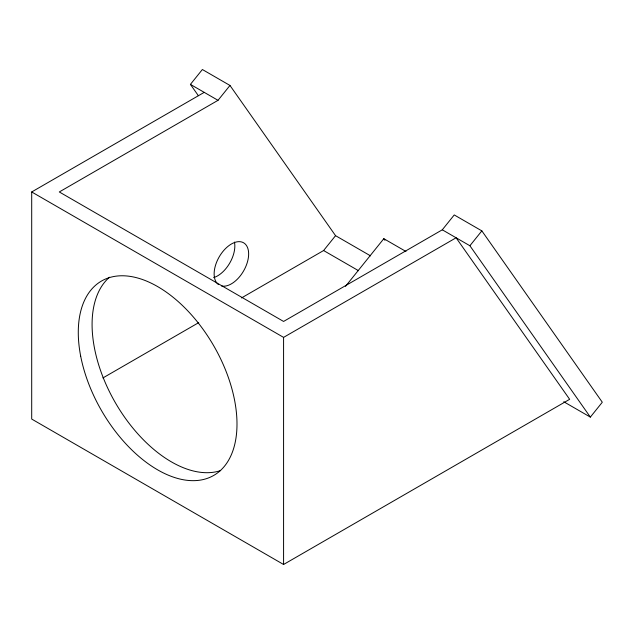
<?xml version="1.0" encoding="UTF-8"?>
<svg xmlns="http://www.w3.org/2000/svg" width="634" height="634" viewBox="0 0 634 634"><rect width="100%" height="100%" fill="white"/><g stroke="black" fill="none" stroke-linecap="round" stroke-linejoin="round"><path stroke-width="0.95" d="M198.371 95.702L190.414 84.393L202.373 69.518L229.976 85.455L335.552 235.666L370.533 255.859M563.769 401.758L590.349 417.109L602.3 402.233L481.848 230.879L454.245 214.942L442.294 229.809L283.58 321.446L59.303 191.959L218.017 100.323L229.976 85.455M241.491 297.94L323.602 250.533L335.552 235.666M345.514 286.338L383.816 238.693L405.966 251.484M590.349 417.109L469.897 245.746L481.848 230.879M31.7 191.959L283.58 337.383L456.1 237.782L569.649 399.317L283.58 564.482L31.7 419.058L31.7 191.959L204.219 92.358M102.922 377.935L198.719 322.627M190.414 84.393L218.017 100.323M442.294 229.809L469.897 245.746M323.602 250.533L358.575 270.726M383.816 238.693L384.941 240.302M283.58 337.383L283.58 564.482M220.68 470.547A112.234 64.795 60 0 1 115.158 402.36A112.234 64.795 60 0 1 109.5 277.209M218.326 284.484A24.401 14.083 -60 0 1 226.75 247.418A24.401 14.083 -60 0 1 248.401 257.428A24.401 14.083 -60 0 1 221.543 285.974M234.461 242.077A24.401 14.083 -60 0 1 213.642 277.629M80.676 356.126A112.234 64.795 60 0 0 212.873 475.904A112.234 64.795 60 0 0 179.367 302.632A112.234 64.795 60 0 0 80.676 356.126"/></g></svg>
